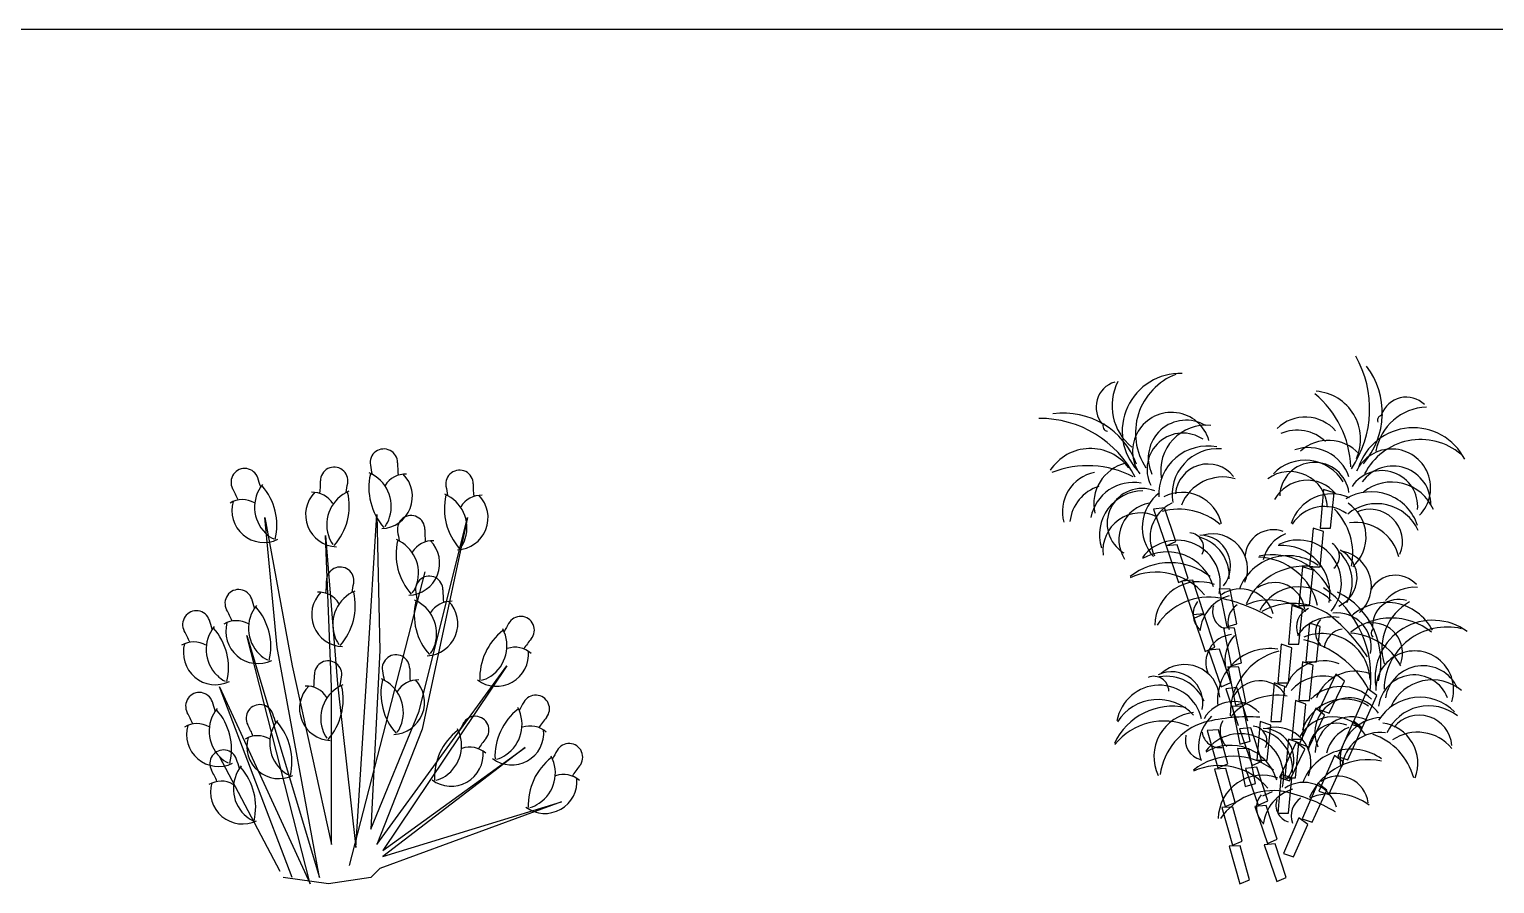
# Model space of a CAD drawing. Header units: millimetres. Extents: x 284148 to 331264, y 78716 to 101523.
# Drawn here: x 318891 to 325490, y 84617 to 88465 of the extents above; entities that cross this region are included whole.
import ezdxf

# ---------------------------------------------------------------- set-up
doc = ezdxf.new("R2010")
doc.units = ezdxf.units.MM
doc.layers.add('www.cad-blocks.net', color=7, linetype='Continuous')

# ---------------------------------------------------------------- blocks, each defined once
blk = doc.blocks.new('A$C5C982F63')
for points in [[(497.8, 27.3), (170.9, 886.1), (579.5, 0), (293.5, 1117.9), (620.4, 27.3), (429.7, 1063.4), (375.2, 1649.6), (497.8, 981.6), (674.9, 177.2), (674.9, 886.1), (647.6, 1567.8), (702.1, 899.8), (783.9, 163.6), (838.4, 1008.8), (879.2, 1663.2), (892.8, 1049.7), (852, 245.4), (1069.9, 777.1), (1287.9, 1649.6), (1083.5, 695.3), (879.2, 177.2), (1465, 981.6), (906.5, 150), (1546.7, 613.5), (906.5, 122.7), (1710.1, 368.1), (892.8, 68.2), (852, 27.3), (661.3, 0), (456.9, 27.3)], [(756.6, 81.8), (1097.2, 1404.2)], [(443.3, 54.5), (170.9, 572.6)]]:
    blk.add_lwpolyline(points)
for centre, radius, start, end in [((910.7, 1896), 61.8, 359.61934, 189.91594), ((284.1, 1808.2), 61.8, 18.24365, 208.54025), ((686.9, 1814.2), 61.8, 350.08406, 180.38066), ((779.9, 1698.7), 164.2, 342.79358, 66.71993), ((6755.4, 2917.7), 5995.1, 189.91594, 190.32218), ((1566.7, 1891.6), 594.3, 179.61934, 185.06198), ((1251.3, 1800.6), 61.8, 359.61934, 189.91594), ((492.6, 1696.1), 164.2, 141.43966, 225.36602), ((-5351, -49.3), 5995.1, 17.83741, 18.24365), ((158.6, 1613.6), 270.3, 346.5438, 41.15311), ((30.9, 1809.8), 594.3, 354.93802, 0.38066), ((-5157.8, 2835.9), 5995.1, 349.67782, 350.08406), ((1113.3, 1783.7), 270.3, 167.00648, 221.6158), ((894.9, 1743.3), 144.4, 272.39687, 44.44559), ((1008.5, 1736), 108.6, 87.44016, 148.11678), ((7096, 2822.3), 5995.1, 189.91594, 190.32218), ((1907.3, 1796.2), 594.3, 179.61934, 185.06198), ((273.5, 1621), 108.6, 60.04281, 120.71944), ((370.1, 1681.1), 144.4, 163.71401, 295.76273), ((-292.2, 1494.8), 594.3, 23.09761, 28.54025), ((702.7, 1661.5), 144.4, 135.55441, 267.60313), ((589.1, 1654.2), 108.6, 31.88322, 92.55984), ((817.7, 1616.9), 164.2, 113.28007, 197.20642), ((484.3, 1701.9), 270.3, 318.3842, 12.99352), ((1453.8, 1688.2), 270.3, 167.00648, 221.6158), ((1120.4, 1603.3), 164.2, 342.79358, 66.71993), ((1235.5, 1647.9), 144.4, 272.39687, 44.44559), ((1349, 1640.5), 108.6, 87.44016, 148.11678), ((829.3, 1678.3), 111, 321.57126, 345.33729), ((1033.3, 1596.1), 61.8, 359.61934, 189.91594), ((6878, 2617.8), 5995.1, 189.91594, 190.32218), ((1689.3, 1591.7), 594.3, 179.61934, 185.06198), ((458.6, 1654.7), 111, 222.8223, 246.58833), ((768.3, 1596.5), 111, 194.66271, 218.42874), ((1235.9, 1483.8), 270.3, 167.00648, 221.6158), ((902.5, 1398.8), 164.2, 342.79358, 66.71993), ((1017.5, 1443.4), 144.4, 272.39687, 44.44559), ((1131.1, 1436), 108.6, 87.44016, 148.11678), ((1169.9, 1582.8), 111, 321.57126, 345.33729), ((714.1, 1364.3), 61.8, 350.08406, 180.38066), ((256.9, 1262.9), 61.8, 18.24365, 208.54025), ((58.1, 1360), 594.3, 354.93802, 0.38066), ((-5130.6, 2386), 5995.1, 349.67782, 350.08406), ((951.9, 1378.4), 111, 321.57126, 345.33729), ((1115.1, 1323.4), 61.8, 359.61934, 189.91594), ((1771.1, 1319.1), 594.3, 179.61934, 185.06198), ((-5378.2, -594.6), 5995.1, 17.83741, 18.24365), ((729.9, 1211.7), 144.4, 135.55441, 267.60313), ((616.3, 1204.3), 108.6, 31.88322, 92.55984), ((845, 1167.1), 164.2, 113.28007, 197.20642), ((511.6, 1252), 270.3, 318.3842, 12.99352), ((1317.6, 1211.1), 270.3, 167.00648, 221.6158), ((984.2, 1126.2), 164.2, 342.79358, 66.71993), ((6959.8, 2345.2), 5995.1, 189.91594, 190.32218), ((1099.3, 1170.8), 144.4, 272.39687, 44.44559), ((1212.8, 1163.4), 108.6, 87.44016, 148.11678), ((66.2, 1167.5), 61.8, 18.24365, 208.54025), ((-319.4, 949.5), 594.3, 23.09761, 28.54025), ((465.3, 1150.8), 164.2, 141.43966, 225.36602), ((131.3, 1068.3), 270.3, 346.5438, 41.15311), ((1526.6, 1141.9), 61.8, 320.54782, 150.84443), ((-510.1, 854.1), 594.3, 23.09761, 28.54025), ((274.6, 1055.3), 164.2, 141.43966, 225.36602), ((-5568.9, -690), 5995.1, 17.83741, 18.24365), ((-59.4, 972.9), 270.3, 346.5438, 41.15311), ((246.2, 1075.7), 108.6, 60.04281, 120.71944), ((342.9, 1135.8), 144.4, 163.71401, 295.76273), ((1613.1, 927.1), 270.3, 127.93496, 182.54428), ((1300.7, 1071.3), 164.2, 303.72206, 27.64841), ((6708.2, -1748.7), 5995.1, 150.84443, 151.25066), ((55.5, 980.3), 108.6, 60.04281, 120.71944), ((152.2, 1040.4), 144.4, 163.71401, 295.76273), ((795.5, 1146.6), 111, 194.66271, 218.42874), ((1033.7, 1105.7), 111, 321.57126, 345.33729), ((1501.7, 956.1), 108.6, 48.36864, 109.04526), ((2033.2, 725.1), 594.3, 140.54782, 145.99046), ((431.4, 1109.4), 111, 222.8223, 246.58833), ((659.6, 941.7), 61.8, 350.08406, 180.38066), ((965.2, 969), 61.8, 359.61934, 189.91594), ((1418.1, 1033.4), 144.4, 233.32535, 5.37407), ((240.7, 1014), 111, 222.8223, 246.58833), ((3.6, 937.3), 594.3, 354.93802, 0.38066), ((-5185.1, 1963.4), 5995.1, 349.67782, 350.08406), ((6809.9, 1990.7), 5995.1, 189.91594, 190.32218), ((1621.2, 964.6), 594.3, 179.61934, 185.06198), ((1326.2, 1024.2), 111, 282.49974, 306.26577), ((79.8, 799.4), 61.8, 18.24365, 208.54025), ((675.4, 789), 144.4, 135.55441, 267.60313), ((561.9, 781.7), 108.6, 31.88322, 92.55984), ((790.5, 744.5), 164.2, 113.28007, 197.20642), ((457.1, 829.4), 270.3, 318.3842, 12.99352), ((1167.8, 856.7), 270.3, 167.00648, 221.6158), ((834.4, 771.7), 164.2, 342.79358, 66.71993), ((949.4, 816.3), 144.4, 272.39687, 44.44559), ((1063, 808.9), 108.6, 87.44016, 148.11678), ((-5555.3, -1058.1), 5995.1, 17.83741, 18.24365), ((352.2, 744.9), 61.8, 18.24365, 208.54025), ((1368.8, 716.8), 164.2, 303.72206, 27.64841), ((6776.3, -2103.1), 5995.1, 150.84443, 151.25066), ((1594.7, 787.5), 61.8, 320.54782, 150.84443), ((-496.5, 486), 594.3, 23.09761, 28.54025), ((288.2, 687.3), 164.2, 141.43966, 225.36602), ((-45.8, 604.8), 270.3, 346.5438, 41.15311), ((560.7, 632.7), 164.2, 141.43966, 225.36602), ((-5282.8, -1112.6), 5995.1, 17.83741, 18.24365), ((226.7, 550.3), 270.3, 346.5438, 41.15311), ((1322.3, 692.1), 61.8, 320.54782, 150.84443), ((1681.2, 572.6), 270.3, 127.93496, 182.54428), ((2101.3, 370.6), 594.3, 140.54782, 145.99046), ((69.1, 612.2), 108.6, 60.04281, 120.71944), ((165.8, 672.3), 144.4, 163.71401, 295.76273), ((341.6, 557.7), 108.6, 60.04281, 120.71944), ((-224.1, 431.4), 594.3, 23.09761, 28.54025), ((741, 724), 111, 194.66271, 218.42874), ((883.8, 751.3), 111, 321.57126, 345.33729), ((1408.8, 477.2), 270.3, 127.93496, 182.54428), ((1096.4, 621.4), 164.2, 303.72206, 27.64841), ((6503.9, -2198.6), 5995.1, 150.84443, 151.25066), ((1486.3, 678.9), 144.4, 233.32535, 5.37407), ((1569.8, 601.6), 108.6, 48.36864, 109.04526), ((188.8, 540.4), 61.8, 18.24365, 208.54025), ((438.2, 617.7), 144.4, 163.71401, 295.76273), ((1213.8, 583.5), 144.4, 233.32535, 5.37407), ((1297.3, 506.2), 108.6, 48.36864, 109.04526), ((1828.9, 275.2), 594.3, 140.54782, 145.99046), ((6926.2, -2321.3), 5995.1, 150.84443, 151.25066), ((1744.6, 569.4), 61.8, 320.54782, 150.84443), ((254.3, 645.9), 111, 222.8223, 246.58833), ((397.2, 428.2), 164.2, 141.43966, 225.36602), ((-5446.3, -1317.1), 5995.1, 17.83741, 18.24365), ((1394.3, 669.8), 111, 282.49974, 306.26577), ((1831, 354.5), 270.3, 127.93496, 182.54428), ((1518.7, 498.7), 164.2, 303.72206, 27.64841), ((2251.1, 152.5), 594.3, 140.54782, 145.99046), ((-387.5, 227), 594.3, 23.09761, 28.54025), ((63.2, 345.8), 270.3, 346.5438, 41.15311), ((526.8, 591.4), 111, 222.8223, 246.58833), ((1121.9, 574.3), 111, 282.49974, 306.26577), ((1636.1, 460.8), 144.4, 233.32535, 5.37407), ((1719.6, 383.5), 108.6, 48.36864, 109.04526), ((178.1, 353.2), 108.6, 60.04281, 120.71944), ((274.8, 413.3), 144.4, 163.71401, 295.76273), ((1544.2, 451.7), 111, 282.49974, 306.26577), ((363.3, 386.9), 111, 222.8223, 246.58833)]:
    blk.add_arc(centre, radius, start, end)
blk = doc.blocks.new('A$C516739A9')
for p, q in [((1282, 1775.6), (1266.2, 1601.3)), ((1329.6, 1759.7), (1282, 1775.6)), ((1313.8, 1601.3), (1329.6, 1759.7)), ((566.4, 1692), (516.5, 1687.2)), ((516.5, 1687.2), (572.8, 1521.5)), ((616.2, 1540.8), (566.4, 1692)), ((1234.5, 1601.3), (1218.6, 1427)), ((1282, 1585.5), (1234.5, 1601.3)), ((1266.2, 1601.3), (1313.8, 1601.3)), ((1266.2, 1427), (1282, 1585.5)), ((572.8, 1521.5), (616.2, 1540.8)), ((622.7, 1526.3), (572.8, 1521.5)), ((572.8, 1521.5), (629, 1355.8)), ((672.5, 1375.1), (622.7, 1526.3)), ((1186.9, 1427), (1171.1, 1252.8)), ((1234.5, 1411.2), (1186.9, 1427)), ((1218.6, 1427), (1266.2, 1427)), ((1218.6, 1252.8), (1234.5, 1411.2)), ((629, 1355.8), (672.5, 1375.1)), ((693.4, 1367.1), (643.5, 1362.2)), ((643.5, 1362.2), (699.7, 1196.5)), ((743.2, 1215.8), (693.4, 1367.1)), ((811.6, 1328.1), (846.5, 1156.6)), ((861.7, 1326.6), (811.6, 1328.1)), ((892, 1170.3), (861.7, 1326.6)), ((743.2, 1215.8), (693.3, 1211)), ((693.3, 1211), (749.5, 1045.3)), ((699.7, 1196.5), (743.2, 1215.8)), ((793, 1064.6), (743.2, 1215.8)), ((1139.4, 1252.8), (1123.5, 1078.5)), ((1186.9, 1236.9), (1139.4, 1252.8)), ((1171.1, 1252.8), (1218.6, 1252.8)), ((1171.1, 1078.5), (1186.9, 1236.9)), ((881.4, 1150.5), (831.3, 1152.1)), ((831.3, 1152.1), (866.1, 980.6)), ((846.5, 1156.6), (892, 1170.3)), ((911.7, 994.2), (881.4, 1150.5)), ((1218.6, 1173.6), (1202.8, 999.3)), ((1266.2, 1157.7), (1218.6, 1173.6)), ((1250.3, 999.3), (1266.2, 1157.7)), ((749.5, 1045.3), (793, 1064.6)), ((813.9, 1056.6), (764, 1051.7)), ((863.7, 905.3), (813.9, 1056.6)), ((1091.8, 1078.5), (1075.9, 904.2)), ((1139.4, 1062.7), (1091.8, 1078.5)), ((1123.5, 1078.5), (1171.1, 1078.5)), ((1123.5, 904.2), (1139.4, 1062.7)), ((764, 1051.7), (820.3, 886)), ((866.1, 980.6), (911.7, 994.2)), ((1186.9, 999.3), (1171.1, 825)), ((1234.5, 983.4), (1186.9, 999.3)), ((1202.8, 999.3), (1250.3, 999.3)), ((850.9, 976), (885.8, 804.5)), ((901.1, 974.5), (850.9, 976)), ((931.4, 818.2), (901.1, 974.5)), ((1218.6, 825), (1234.5, 983.4)), ((1336.9, 943.1), (1262.5, 784.7)), ((1376.2, 912), (1336.9, 943.1)), ((820.3, 886), (863.7, 905.3)), ((891.1, 882.8), (841.2, 878)), ((841.2, 878), (897.4, 712.3)), ((940.9, 731.6), (891.1, 882.8)), ((1060.1, 904.2), (1044.2, 730)), ((1107.6, 888.4), (1060.1, 904.2)), ((1075.9, 904.2), (1123.5, 904.2)), ((1091.8, 730), (1107.6, 888.4)), ((1307.2, 768.5), (1376.2, 912)), ((1481.5, 877.9), (1411.4, 717.5)), ((1521.6, 847.8), (1481.5, 877.9)), ((870.6, 800), (905.5, 628.5)), ((920.7, 798.5), (870.6, 800)), ((885.8, 804.5), (931.4, 818.2)), ((951, 642.2), (920.7, 798.5)), ((1155.2, 825), (1139.4, 650.8)), ((1202.8, 809.2), (1155.2, 825)), ((1171.1, 825), (1218.6, 825)), ((1186.9, 650.8), (1202.8, 809.2)), ((1456.5, 702.5), (1521.6, 847.8)), ((996.7, 730), (980.8, 555.7)), ((1044.2, 714.1), (996.7, 730)), ((1044.2, 730), (1091.8, 730)), ((1247.6, 790.1), (1173.1, 631.8)), ((1217.8, 615.5), (1286.9, 759)), ((1286.9, 759), (1247.6, 790.1)), ((1262.5, 784.7), (1307.2, 768.5)), ((1416.4, 732.6), (1346.3, 572.2)), ((1456.5, 702.5), (1416.4, 732.6)), ((808.3, 692.7), (758.2, 690.5)), ((758.2, 690.5), (805.9, 522.1)), ((850.3, 539.2), (808.3, 692.7)), ((953.8, 702.6), (903.9, 697.8)), ((903.9, 697.8), (960.1, 532.1)), ((1003.6, 551.4), (953.8, 702.6)), ((1028.4, 555.7), (1044.2, 714.1)), ((1391.4, 557.2), (1456.5, 702.5)), ((1411.4, 717.5), (1456.5, 702.5)), ((944.9, 607.3), (894.8, 608.8)), ((894.8, 608.8), (929.7, 437.3)), ((905.5, 628.5), (951, 642.2)), ((975.2, 451), (944.9, 607.3)), ((1158.2, 637.2), (1083.8, 478.8)), ((1123.5, 650.8), (1107.6, 476.5)), ((1171.1, 634.9), (1123.5, 650.8)), ((1128.5, 462.5), (1197.5, 606)), ((1139.4, 650.8), (1186.9, 650.8)), ((1155.2, 476.5), (1171.1, 634.9)), ((1197.5, 606), (1158.2, 637.2)), ((1173.1, 631.8), (1217.8, 615.5)), ((805.9, 522.1), (850.3, 539.2)), ((960.1, 532.1), (1003.6, 551.4)), ((980.8, 555.7), (1028.4, 555.7)), ((1331.3, 577.2), (1261.2, 416.9)), ((1306.3, 401.9), (1371.4, 547.2)), ((1371.4, 547.2), (1331.3, 577.2)), ((1346.3, 572.2), (1391.4, 557.2)), ((841.2, 518.7), (791.1, 516.4)), ((791.1, 516.4), (838.9, 348.1)), ((883.3, 365.1), (841.2, 518.7)), ((981, 524.1), (931.1, 519.2)), ((931.1, 519.2), (987.4, 353.5)), ((1030.8, 372.8), (981, 524.1)), ((1091.8, 492.3), (1075.9, 318.1)), ((1083.8, 478.8), (1128.5, 462.5)), ((1139.4, 476.5), (1091.8, 492.3)), ((1107.6, 476.5), (1155.2, 476.5)), ((1123.5, 318.1), (1139.4, 476.5)), ((929.7, 437.3), (975.2, 451)), ((1008.4, 395.4), (1051.9, 414.7)), ((1256.1, 452), (1186, 291.7)), ((1231.1, 276.6), (1296.2, 421.9)), ((1296.2, 421.9), (1256.1, 452)), ((1261.2, 416.9), (1306.3, 401.9)), ((874.1, 344.7), (824.1, 342.4)), ((824.1, 342.4), (871.8, 174)), ((838.9, 348.1), (883.3, 365.1)), ((916.2, 191.1), (874.1, 344.7)), ((1022.8, 351.9), (972.9, 347.1)), ((972.9, 347.1), (1029.1, 181.4)), ((987.4, 353.5), (1030.8, 372.8)), ((1072.6, 200.7), (1022.8, 351.9)), ((1075.9, 318.1), (1123.5, 318.1)), ((1171, 296.7), (1100.9, 136.3)), ((1146, 121.3), (1211.1, 266.6)), ((1211.1, 266.6), (1171, 296.7)), ((1186, 291.7), (1231.1, 276.6)), ((1029.1, 181.4), (1072.6, 200.7)), ((907.1, 170.6), (857, 168.3)), ((857, 168.3), (904.7, 0)), ((871.8, 174), (916.2, 191.1)), ((949.1, 17), (907.1, 170.6)), ((1064.5, 179.8), (1014.6, 175)), ((1014.6, 175), (1070.9, 9.2)), ((1114.3, 28.6), (1064.5, 179.8)), ((1100.9, 136.3), (1146, 121.3)), ((904.7, 0), (949.1, 17)), ((1070.9, 9.2), (1114.3, 28.6))]:
    blk.add_line(p, q)
for centre, radius, start, end in [((1006.4, 2138.3), 483.2, 326.10095, 29.48937), ((1197.1, 2119.7), 349.2, 319.17854, 37.19592), ((375.1, 2146.5), 117.6, 106.69384, 221.40549), ((569.8, 2152.6), 240.3, 153.17766, 230.82509), ((635.5, 2037.3), 260.4, 87.86698, 222.55324), ((718.3, 2029), 283.4, 110.91629, 213.61036), ((958.1, 1861.7), 446.8, 1.9973, 50.41858), ((1233.1, 2002.2), 215.8, 335.93609, 85.91005), ((1654.4, 2073.5), 117.6, 45.88056, 160.59221), ((111.8, 1769.9), 349.2, 19.99182, 98.00919), ((597.5, 1947.1), 175.5, 16.29652, 215.39464), ((1754.7, 1906.5), 240.3, 92.36439, 170.01182), ((2.6, 1612.4), 483.2, 26.91423, 90.30264), ((311.3, 2059.9), 22.8, 146.99978, 262.59321), ((663.3, 1916.8), 170.6, 58.96379, 205.18691), ((752.5, 1860.4), 204, 83.92044, 189.4078), ((1199.3, 1920.3), 181.3, 40.82498, 134.25177), ((1686, 1792.9), 260.4, 27.05371, 161.73996), ((1547.6, 2087), 22.8, 86.1865, 201.77994), ((648.7, 1867.5), 161.7, 55.82383, 206.65965), ((1162.6, 1856.6), 185.8, 46.19912, 113.06095), ((1303.8, 1807.3), 189, 43.25243, 131.82432), ((1719.1, 1716.6), 283.4, 50.10302, 152.79708), ((231.9, 1743.9), 215.8, 36.74936, 146.72332), ((759.4, 1751.1), 219.8, 78.99058, 182.21214), ((806, 1753.1), 205.8, 85.36659, 190.13674), ((1213.5, 1771.5), 192.4, 18.31646, 108.58914), ((1588.7, 1782.1), 175.5, 315.48325, 154.58136), ((220.4, 1435.4), 446.8, 62.81057, 111.23185), ((286.9, 1674.5), 181.3, 101.63826, 195.06504), ((436.5, 1710.6), 189, 104.0657, 192.6376), ((761.3, 1743.5), 146.5, 38.14476, 175.22829), ((1130.1, 1685.8), 170, 3.42003, 125.92142), ((1199.2, 1707.9), 199.1, 30.59491, 136.05243), ((1240.9, 1740.5), 156.7, 7.56917, 177.63362), ((1544.2, 1698.6), 161.7, 355.01056, 145.84638), ((1594.4, 1709.9), 170.6, 358.15052, 144.37363), ((324.6, 1611.4), 185.8, 107.0124, 173.87423), ((423.8, 1614.4), 192.4, 79.12973, 169.40242), ((828.1, 1631.6), 199.9, 73.83752, 158.44694), ((1207.7, 1650.7), 166.2, 39.07989, 151.51758), ((1588.7, 1604.5), 204, 23.10716, 128.59453), ((472.3, 1570.9), 199.1, 91.40818, 196.86571), ((464.2, 1623.1), 156.7, 68.38244, 238.44689), ((659.5, 1604.5), 194.4, 126.76621, 222.43367), ((644.4, 1579.4), 182.7, 13.06226, 116.56844), ((1319.9, 1560.9), 194.4, 65.95294, 161.62039), ((1496.6, 1545.1), 219.8, 18.17731, 121.39887), ((458, 1499.7), 170, 64.2333, 186.73469), ((526.4, 1550.3), 166.2, 99.89317, 212.33085), ((672.7, 1558.4), 171.9, 115.70228, 208.28021), ((630.5, 1399.7), 286.5, 49.37202, 105.38643), ((1286, 1526.9), 171.9, 54.889, 147.46694), ((1126.9, 1486.3), 286.5, 348.55875, 44.57315), ((1521, 1505.5), 205.8, 24.55332, 129.32346), ((1290.6, 1561.9), 182.7, 312.24899, 55.75517), ((1490.9, 1539.8), 146.5, 337.33149, 114.41502), ((1055.2, 1466.7), 127.2, 69.05, 176.71972), ((1425.7, 1426.9), 199.9, 13.02424, 97.63366), ((622.2, 1352.1), 194.6, 346.48194, 143.15026), ((674.2, 1512.9), 67.7, 334.74823, 85.42769), ((723.3, 1430.4), 139.8, 320.83743, 89.23062), ((673.6, 1383.6), 183.9, 356.54394, 73.68975), ((781.3, 1417.1), 158.5, 337.84565, 104.95574), ((1175, 1417), 170.8, 112.06757, 165.87), ((1094.1, 1306.2), 217, 349.41027, 94.2372), ((1167.5, 1353.1), 194.6, 319.93478, 116.6031), ((1285.8, 1473.7), 67.7, 308.20108, 58.88053), ((577.5, 1277.4), 217, 15.95742, 120.78436), ((1121.5, 1242.9), 234.3, 54.39422, 158.97967), ((979.2, 1186.8), 283.8, 13.43286, 87.88361), ((1051.6, 1191.4), 289.7, 25.0126, 101.8931), ((1293, 1377.9), 139.8, 294.29028, 62.68347), ((1227.5, 1358.3), 183.9, 329.99678, 47.14259), ((1338.9, 1340.1), 158.5, 311.29849, 78.40859), ((590.8, 1155.8), 289.7, 51.55975, 128.44025), ((528, 1119.2), 283.8, 39.98002, 114.43077), ((1196.7, 1139.8), 290, 77.80306, 155.29129), ((1606, 1262), 127.2, 42.50285, 150.17256), ((720.6, 1161.8), 198.3, 69.15473, 179.17596), ((907.1, 1173.9), 153.6, 15.67102, 123.79292), ((1061.5, 1219.6), 136.5, 6.74659, 124.6048), ((1170.5, 1138.9), 198.3, 42.60758, 152.6288), ((1012.1, 931.2), 483.2, 352.64815, 56.03657), ((1691, 1164.1), 170.8, 85.52042, 139.32285), ((768.4, 1006.2), 284.3, 80.25233, 146.11249), ((784.4, 1212.9), 90.6, 139.99098, 229.16398), ((910, 1118.2), 186, 106.5102, 173.47202), ((636.5, 481.8), 824.5, 59.90325, 77.38584), ((945.5, 1177.7), 94.4, 124.0296, 200.64428), ((1040.7, 1002.5), 275.3, 54.10314, 112.98921), ((1143.7, 978.2), 284.3, 53.70518, 119.56533), ((1191, 999.8), 349.2, 345.72574, 63.74312), ((1565.3, 1032.2), 234.3, 27.84707, 132.43251), ((1620.7, 1162.8), 117.6, 72.42776, 187.13941), ((1785.1, 1058.3), 240.3, 118.91159, 196.55902), ((862.1, 1225.5), 80.1, 161.56059, 251.60529), ((1250.4, 1156), 90.6, 113.44383, 202.61682), ((1320.4, 1015.2), 186, 79.96304, 146.92486), ((1325.5, 1132.6), 80.1, 135.01344, 225.05814), ((791.3, 568.1), 824.5, 33.3561, 50.83869), ((1342.7, 1066.3), 153.6, 349.12387, 97.24577), ((1586.5, 906.4), 290, 51.25591, 128.74413), ((1275.7, 910.7), 215.8, 2.48329, 112.45725), ((1378.7, 1052.5), 94.4, 97.48245, 174.09713), ((1385.7, 853.3), 275.3, 27.55599, 86.44206), ((1501.2, 1038.2), 136.5, 340.19944, 98.05764), ((1519.2, 1127.2), 22.8, 112.7337, 228.32714), ((1774.4, 925.9), 260.4, 53.60091, 188.28716), ((1838.1, 872.5), 283.4, 76.65022, 179.34428), ((879.1, 995.1), 127.2, 95.59716, 203.26687), ((1038.5, 824.5), 234.3, 80.94138, 185.52682), ((1008.5, 1004.2), 170.8, 138.61473, 192.41716), ((1092.5, 662.2), 446.8, 28.5445, 76.96578), ((1151.8, 765.9), 290, 104.35022, 181.83845), ((1282, 822.4), 181.3, 67.37218, 160.79897), ((1692.2, 872.8), 175.5, 342.03045, 181.12856), ((517.6, 866.2), 67.7, 1.29539, 111.97484), ((598.4, 814.4), 139.8, 347.38459, 115.77778), ((574.8, 750.3), 183.9, 23.0911, 100.23691), ((656.3, 828.4), 158.5, 4.3928, 131.5029), ((1277.7, 749), 185.8, 72.74632, 139.60815), ((1426.1, 768), 189, 69.79963, 158.37152), ((1689.7, 778.3), 161.7, 21.55776, 172.39358), ((1729.5, 810.8), 170.6, 24.69772, 170.92083), ((543, 699.1), 194.6, 13.02909, 169.69742), ((995.2, 776.9), 136.5, 33.29375, 151.15196), ((1361.3, 695.7), 192.4, 44.86366, 135.13634), ((1771.5, 713.9), 204, 49.65436, 155.14173), ((602.6, 509.4), 289.7, 78.10691, 154.98741), ((536.4, 612.3), 217, 42.50458, 147.33152), ((877.5, 667), 153.6, 42.21818, 150.34008), ((1073.6, 573.4), 275.3, 80.6503, 139.53637), ((1376.9, 632.4), 199.1, 57.14211, 162.59963), ((1399.6, 680.1), 156.7, 34.11637, 204.18082), ((1715.7, 619.6), 219.8, 44.72451, 147.94607), ((1755.3, 595.1), 205.8, 51.10052, 155.87066), ((562.8, 448.7), 283.8, 66.52718, 140.97793), ((716, 572.9), 198.3, 95.70189, 205.72311), ((828.4, 455), 284.3, 106.79949, 172.65965), ((905, 618.5), 186, 133.05736, 200.01918), ((944.7, -73.1), 824.5, 86.45041, 103.933), ((910.1, 687.6), 94.4, 150.57676, 227.19144), ((1325, 581.7), 170, 29.96723, 152.46862), ((1410.1, 584.9), 166.2, 65.62709, 178.06478), ((1550.5, 554.8), 194.4, 92.50014, 188.16759), ((1713, 612.3), 146.5, 3.87869, 140.96222), ((750.3, 647.1), 90.6, 166.53814, 255.71113), ((814.2, 693.1), 80.1, 188.10775, 278.15245), ((907.6, 480.8), 194.6, 346.48194, 143.15026), ((959.6, 641.6), 67.7, 334.74823, 85.42769), ((1008.7, 559.1), 139.8, 320.83743, 89.23062), ((959, 512.3), 183.9, 356.54394, 73.68975), ((1066.7, 545.8), 158.5, 337.84565, 104.95574), ((1340.6, 595.3), 127.2, 69.05, 176.71972), ((1460.4, 545.7), 170.8, 112.06757, 165.87), ((1535.5, 509.2), 171.9, 81.4362, 174.01414), ((1411.3, 401.8), 286.5, 15.10595, 71.12035), ((1523.9, 542.6), 182.7, 338.79619, 82.30237), ((1705.1, 482.2), 199.9, 39.57144, 124.18086), ((862.9, 406.1), 217, 15.95742, 120.78436), ((1406.9, 371.5), 234.3, 54.39422, 158.97967), ((876.2, 284.4), 289.7, 51.55975, 128.44025), ((813.4, 247.9), 283.8, 39.98002, 114.43077), ((1482.1, 268.4), 290, 77.80306, 155.29129), ((1006, 290.5), 198.3, 69.15473, 179.17596), ((1346.9, 348.3), 136.5, 6.74659, 124.6048), ((1053.8, 134.8), 284.3, 80.25233, 146.11249), ((1069.8, 341.6), 90.6, 139.99098, 229.16398), ((1195.4, 246.9), 186, 106.5102, 173.47202), ((921.9, -389.5), 824.5, 59.90325, 77.38584), ((1192.5, 302.5), 153.6, 15.67102, 123.79292), ((1326.1, 131.2), 275.3, 54.10314, 112.98921), ((1147.5, 354.2), 80.1, 161.56059, 251.60529), ((1230.9, 306.4), 94.4, 124.0296, 200.64428)]:
    blk.add_arc(centre, radius, start, end)
blk = doc.blocks.new('FORMAT')
at = {"color": 155, "true_color": 0x546d8e}
blk.add_line((287877.4, 88464.8), (331264, 88464.8), dxfattribs=at)

msp = doc.modelspace()

# ---------------------------------------------------------------- block references
for name, p in [('A$C516739A9', (323437.5, 84617.1)), ('A$C5C982F63', (319577.2, 84617.1))]:
    msp.add_blockref(name, p)
at = {"layer": 'www.cad-blocks.net'}
msp.add_blockref('FORMAT', (0, 0), dxfattribs=at)

doc.saveas('drawing.dxf')
